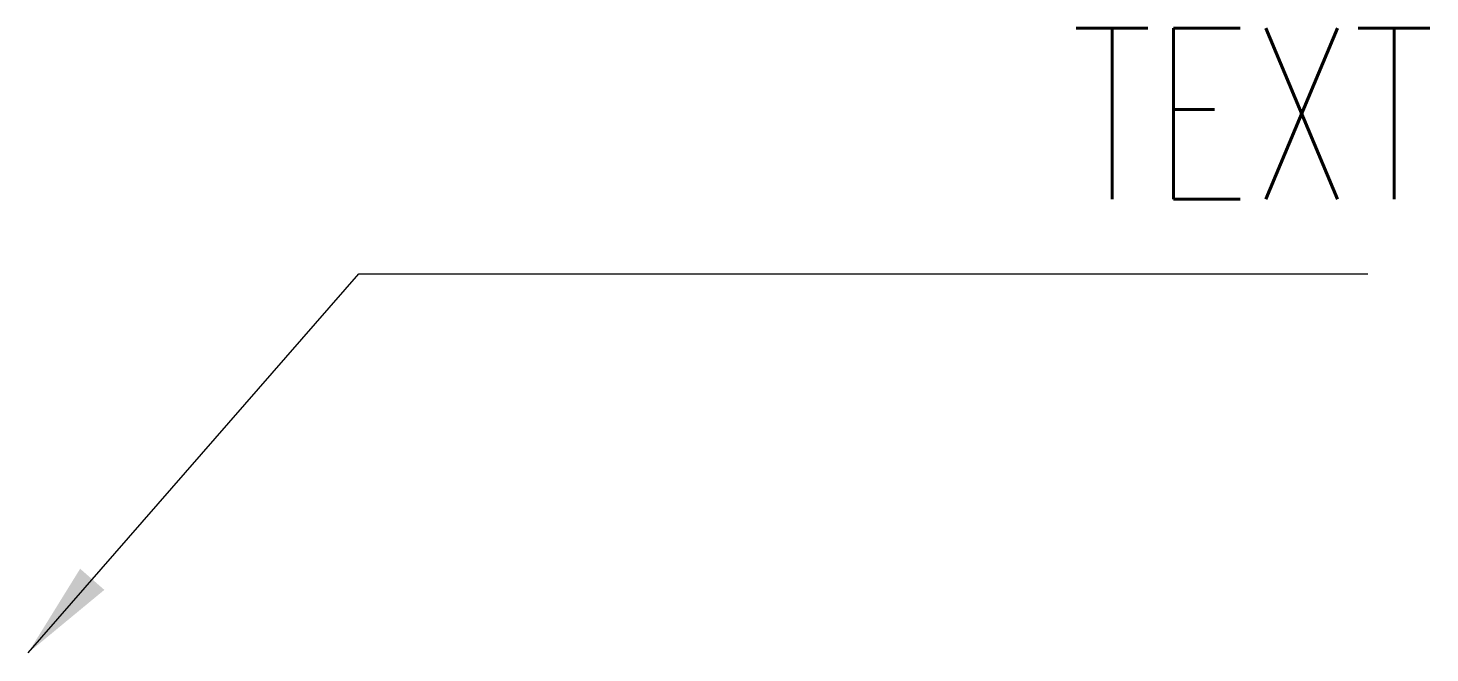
# Model space of a CAD drawing. Header units: millimetres. Extents: x 0 to 28.7, y 0 to 12.8.
import ezdxf

# ---------------------------------------------------------------- set-up
doc = ezdxf.new("R2010")
doc.units = ezdxf.units.MM
doc.header["$MEASUREMENT"] = 0
doc.styles.add('PR_0', font='romans.shx', dxfattribs={"width": 0.7})
doc.styles.get("Standard").update_dxf_attribs({"font": 'arial.ttf'})
doc.dimstyles.get("Standard").update_dxf_attribs({"dimtxt": 0.18, "dimasz": 0.18, "dimexe": 0.18, "dimexo": 0.0625, "dimgap": 0.09, "dimtad": 0, "dimtih": 1, "dimtoh": 1, "dimdec": 4, "dimzin": 0, "dimdsep": 46, "dimtxsty": 'Standard', "dimcen": 0.09, "dimadec": 0, "dimazin": 0, "dimtfac": 1, "dimtdec": 4, "dimtofl": 0, "dimtmove": 0, "dimatfit": 3, "dimfxl": 1, "dimtolj": 1, "dimtzin": 0, "dimarcsym": 0})

msp = doc.modelspace()

# ---------------------------------------------------------------- linework, layer by layer
msp.add_line((6.77, 7.763), (27.43, 7.763))

# ---------------------------------------------------------------- texts
at = {"style": 'PR_0', "width": 0.7}
msp.add_attdef('TEXT', (21.354, 9.292), '-', height=3.5, dxfattribs=at)

# ---------------------------------------------------------------- leaders
msp.add_leader([(0, 0), (6.77, 7.763)], dimstyle='Standard', override={"dimasz": 2, "dimgap": 0.09, "dimtad": 0})

doc.saveas('drawing.dxf')
